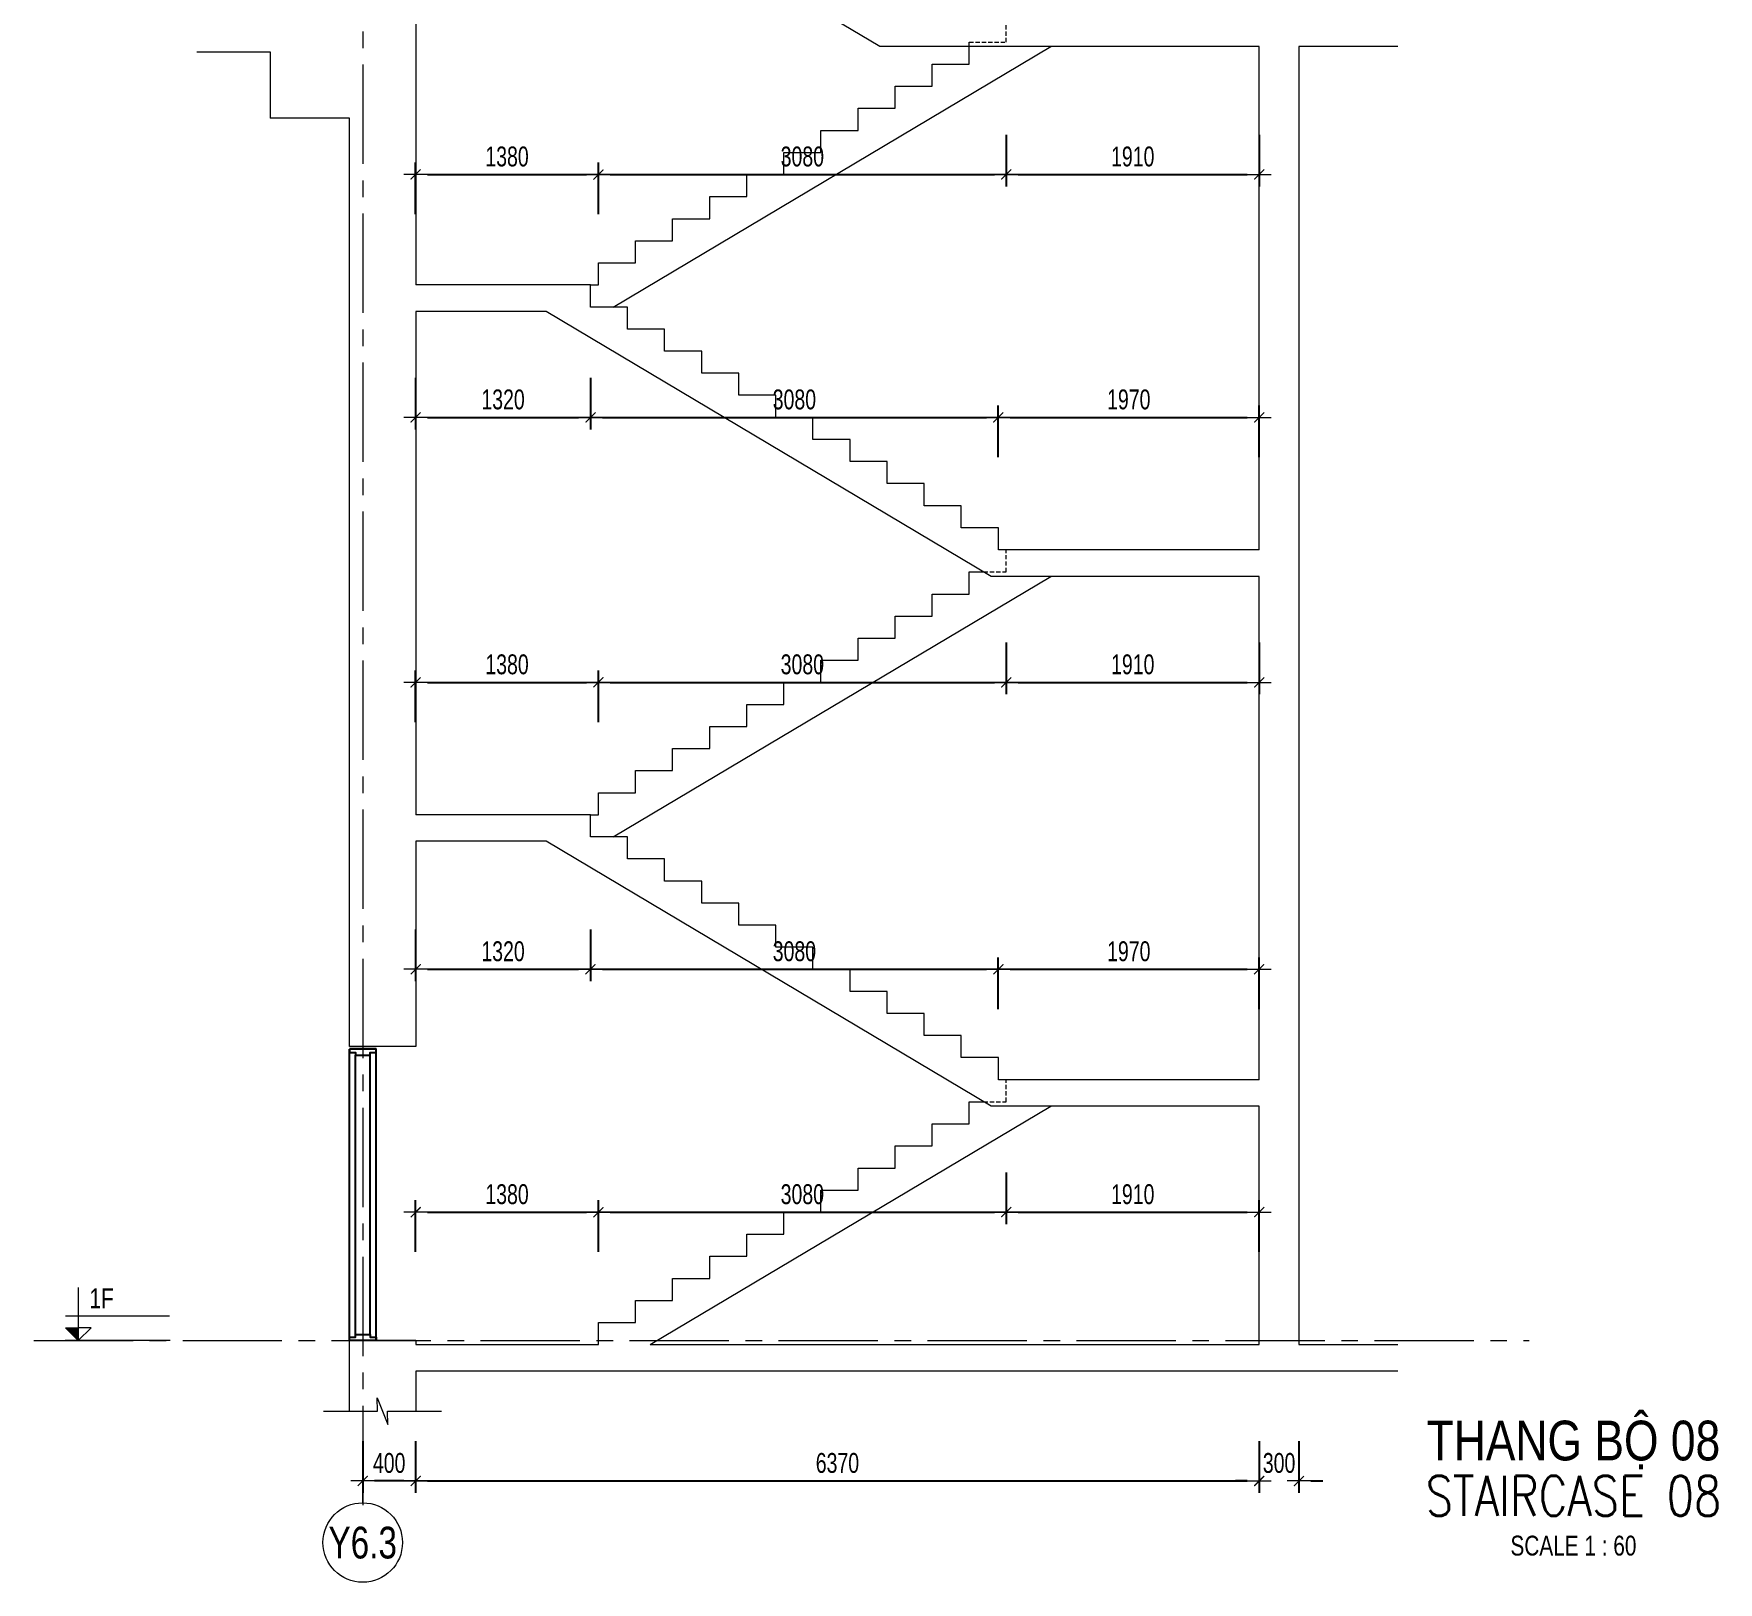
# Model space of a CAD drawing. Header units: millimetres. Extents: x -179076 to 254975, y -18667 to 296191.
# Drawn here: x 111998 to 124719, y 161484 to 173175 of the extents above; entities that cross this region are included whole.
import ezdxf
from ezdxf.enums import TextEntityAlignment as Align

# ---------------------------------------------------------------- set-up
doc = ezdxf.new("R2010")
doc.units = ezdxf.units.MM
doc.linetypes.add('CENTER2', pattern=[1.125, 0.75, -0.125, 0.125, -0.125])
doc.linetypes.add('HIDDEN2', pattern=[4.7625, 3.175, -1.5875])
doc.layers.get('Defpoints').update_dxf_attribs({"color": 151, "lineweight": 9})
doc.layers.add('A-DOOR', color=4, linetype='Continuous')
doc.layers.add('DOOR', color=4, linetype='Continuous')
for name, color, linetype, lineweight in [('NDC_S_ANNO', 7, 'Continuous', 20), ('NDC_S_AXIS', 5, 'CENTER2', 13), ('NDC_S_CONTINUOUS', 3, 'Continuous', 20), ('NDC_S_DIM', 1, 'Continuous', 15), ('NDC_S_ENG TITLE', 3, 'Continuous', 20), ('NDC_S_HIDDEN', 8, 'HIDDEN2', 13), ('NDC_S_SLAB', 2, 'Continuous', 20), ('NDC_S_SYMBOL', 1, 'Continuous', 15), ('NDC_S_TEXT SYMBOL', 7, 'Continuous', 20), ('NDC_S_VN TEXT', 7, 'Continuous', 20), ('NDC_S_VN TITLE', 6, 'Continuous', 35)]:
    doc.layers.add(name, color=color, linetype=linetype, lineweight=lineweight)
doc.styles.add('NDC_ANNO', font='', dxfattribs={"width": 0.8})
doc.styles.add('NDC_DIM', font='', dxfattribs={"width": 0.75})
doc.styles.add('NDC_EN TXT', font='romans.shx', dxfattribs={"width": 0.8})
doc.styles.add('NDC_VIE TXT', font='arial.ttf', dxfattribs={"width": 0.8})
doc.styles.get('NDC_ANNO').set_extended_font_data('Dotum')
doc.styles.get('NDC_DIM').set_extended_font_data('Dotum')
doc.dimstyles.new('NDC_dim_60', dxfattribs={"dimscale": 60, "dimtxt": 2.5, "dimasz": 1.5, "dimexe": 1.5, "dimexo": 2.5, "dimgap": 1, "dimtad": 1, "dimdec": 0, "dimzin": 0, "dimdsep": 46, "dimtxsty": 'NDC_DIM', "dimblk": 'DIMMARK', "dimcen": 0.09, "dimdle": 1.2, "dimclrd": 1, "dimclre": 1, "dimclrt": 3, "dimadec": 0, "dimazin": 0, "dimtfac": 1, "dimtdec": 0, "dimtix": 1, "dimtofl": 0, "dimtmove": 0, "dimatfit": 3, "dimfxl": 5, "dimfxlon": 1, "dimtolj": 1, "dimtzin": 0, "dimarcsym": 0})

# ---------------------------------------------------------------- blocks, each defined once
blk = doc.blocks.new('X-SECTION-2$0$X-SEC-DOO2')
at = {"layer": 'A-DOOR'}
for p, q in [((41976, 101972), (41976, 104172)), ((42021, 102017), (42021, 104127)), ((42131, 102017), (42131, 104127)), ((42176, 101972), (42176, 104172))]:
    blk.add_line(p, q, dxfattribs=at)
for points in [[(41976, 104172), (41976, 104147), (42021, 104147), (42021, 104127), (42131, 104127), (42131, 104147), (42176, 104147), (42176, 104172)], [(41976, 101972), (41976, 101997), (42021, 101997), (42021, 102017), (42131, 102017), (42131, 101997), (42176, 101997), (42176, 101972)]]:
    blk.add_lwpolyline(points, close=True, dxfattribs=at)
at = {"layer": 'Defpoints'}
blk.add_line((41976, 104192), (42176, 104192), dxfattribs=at)
blk = doc.blocks.new('kata_block_CT')
at = {"layer": 'NDC_S_ANNO'}
blk.add_hatch(color=3, dxfattribs=at).paths.add_polyline_path([(0, 1.6), (-1.61, 1.6), (0, 0)])
at = {"layer": 'NDC_S_ANNO', "ltscale": 50}
h = blk.add_hatch(dxfattribs=at)
h.set_pattern_fill('ANSI31', color=256, scale=1.406, style=0)
h.paths.add_polyline_path([(0, 1.6), (0, 0), (1.61, 1.6)])
for p, q in [((-1.59, 3.14), (11.47, 3.14)), ((11.56, 0), (-1.64, 0))]:
    blk.add_line(p, q, dxfattribs=at)
for points in [[(0, 6.69), (0, 0)], [(0, 0), (-1.61, 1.6), (0, 1.6)], [(0, 0), (1.61, 1.6), (0, 1.6)]]:
    blk.add_lwpolyline(points, dxfattribs=at)
at = {"layer": 'NDC_S_ANNO', "color": 8, "ltscale": 50}
blk.add_lwpolyline([(0, 0), (-1.61, 1.6), (0, 1.6)], dxfattribs=at)
at = {"layer": 'NDC_S_TEXT SYMBOL', "color": 3, "style": 'NDC_ANNO', "width": 0.8}
blk.add_attdef('CT', (1.41, 4.07), '', height=2.5, dxfattribs=at)
blk = doc.blocks.new('DIMMARK')
at = {"layer": 'NDC_S_DIM', "color": 1}
blk.add_line((-1.5, 0), (1, 0), dxfattribs=at)
at = {"layer": 'NDC_S_DIM', "color": 2, "const_width": 0.1}
blk.add_lwpolyline([(-0.42, -0.42), (0.42, 0.42)], dxfattribs=at)
blk = doc.blocks.new('*D2493')
at = {"layer": 'Defpoints', "color": 0, "transparency": 16777216}
for p in [(116262, 164278), (114882, 163278), (116262, 163278)]:
    blk.add_point(p, dxfattribs=at)
at = {"layer": 'NDC_S_DIM', "color": 1, "lineweight": -2, "transparency": 16777216}
for p, q in [((114882, 163978), (114882, 164368)), ((116262, 163978), (116262, 164368)), ((114972, 164278), (116172, 164278))]:
    blk.add_line(p, q, dxfattribs=at)
at = {"layer": 'NDC_S_DIM', "color": 1, "lineweight": -2, "transparency": 16777216, "xscale": 90, "yscale": 90, "zscale": 90, "rotation": 180}
blk.add_blockref('DIMMARK', (114882, 164278), dxfattribs=at)
at = {"layer": 'NDC_S_DIM', "color": 1, "lineweight": -2, "transparency": 16777216, "xscale": 90, "yscale": 90, "zscale": 90}
blk.add_blockref('DIMMARK', (116262, 164278), dxfattribs=at)
at = {"layer": 'NDC_S_DIM', "color": 3, "transparency": 16777216, "insert": (115572, 164413), "char_height": 150, "attachment_point": 5, "style": 'NDC_DIM'}
blk.add_mtext('\\A1;1380', dxfattribs=at)
blk = doc.blocks.new('*D2494')
at = {"layer": 'Defpoints', "color": 0, "transparency": 16777216}
for p in [(119342, 165112), (119342, 164278), (116262, 163278)]:
    blk.add_point(p, dxfattribs=at)
at = {"layer": 'NDC_S_DIM', "color": 1, "lineweight": -2, "transparency": 16777216}
for p, q in [((119342, 164578), (119342, 164188)), ((116262, 163978), (116262, 164368)), ((116352, 164278), (119252, 164278))]:
    blk.add_line(p, q, dxfattribs=at)
at = {"layer": 'NDC_S_DIM', "color": 1, "lineweight": -2, "transparency": 16777216, "xscale": 90, "yscale": 90, "zscale": 90, "rotation": 180}
blk.add_blockref('DIMMARK', (116262, 164278), dxfattribs=at)
at = {"layer": 'NDC_S_DIM', "color": 1, "lineweight": -2, "transparency": 16777216, "xscale": 90, "yscale": 90, "zscale": 90}
blk.add_blockref('DIMMARK', (119342, 164278), dxfattribs=at)
at = {"layer": 'NDC_S_DIM', "color": 3, "transparency": 16777216, "insert": (117802, 164413), "char_height": 150, "attachment_point": 5, "style": 'NDC_DIM'}
blk.add_mtext('\\A1;3080', dxfattribs=at)
blk = doc.blocks.new('*D2495')
at = {"layer": 'Defpoints', "color": 0, "transparency": 16777216}
for p in [(119342, 165112), (121252, 164278), (121252, 163308)]:
    blk.add_point(p, dxfattribs=at)
at = {"layer": 'NDC_S_DIM', "color": 1, "lineweight": -2, "transparency": 16777216}
for p, q in [((119342, 164578), (119342, 164188)), ((121252, 163978), (121252, 164368)), ((119432, 164278), (121162, 164278))]:
    blk.add_line(p, q, dxfattribs=at)
at = {"layer": 'NDC_S_DIM', "color": 1, "lineweight": -2, "transparency": 16777216, "xscale": 90, "yscale": 90, "zscale": 90, "rotation": 180}
blk.add_blockref('DIMMARK', (119342, 164278), dxfattribs=at)
at = {"layer": 'NDC_S_DIM', "color": 1, "lineweight": -2, "transparency": 16777216, "xscale": 90, "yscale": 90, "zscale": 90}
blk.add_blockref('DIMMARK', (121252, 164278), dxfattribs=at)
at = {"layer": 'NDC_S_DIM', "color": 3, "transparency": 16777216, "insert": (120297, 164413), "char_height": 150, "attachment_point": 5, "style": 'NDC_DIM'}
blk.add_mtext('\\A1;1910', dxfattribs=at)
blk = doc.blocks.new('*D2496')
at = {"layer": 'Defpoints', "color": 0, "transparency": 16777216}
for p in [(114882, 167278), (116202, 167278), (116202, 166112)]:
    blk.add_point(p, dxfattribs=at)
at = {"layer": 'NDC_S_DIM', "color": 1, "lineweight": -2, "transparency": 16777216}
for p, q in [((114882, 166412), (114882, 166022)), ((116202, 166412), (116202, 166022)), ((114972, 166112), (116112, 166112))]:
    blk.add_line(p, q, dxfattribs=at)
at = {"layer": 'NDC_S_DIM', "color": 1, "lineweight": -2, "transparency": 16777216, "xscale": 90, "yscale": 90, "zscale": 90, "rotation": 180}
blk.add_blockref('DIMMARK', (114882, 166112), dxfattribs=at)
at = {"layer": 'NDC_S_DIM', "color": 1, "lineweight": -2, "transparency": 16777216, "xscale": 90, "yscale": 90, "zscale": 90}
blk.add_blockref('DIMMARK', (116202, 166112), dxfattribs=at)
at = {"layer": 'NDC_S_DIM', "color": 3, "transparency": 16777216, "insert": (115542, 166247), "char_height": 150, "attachment_point": 5, "style": 'NDC_DIM'}
blk.add_mtext('\\A1;1320', dxfattribs=at)
blk = doc.blocks.new('*D2497')
at = {"layer": 'Defpoints', "color": 0, "transparency": 16777216}
for p in [(116202, 167278), (119282, 166112), (119282, 165278)]:
    blk.add_point(p, dxfattribs=at)
at = {"layer": 'NDC_S_DIM', "color": 1, "lineweight": -2, "transparency": 16777216}
for p, q in [((116202, 166412), (116202, 166022)), ((119282, 165812), (119282, 166202)), ((116292, 166112), (119192, 166112))]:
    blk.add_line(p, q, dxfattribs=at)
at = {"layer": 'NDC_S_DIM', "color": 1, "lineweight": -2, "transparency": 16777216, "xscale": 90, "yscale": 90, "zscale": 90, "rotation": 180}
blk.add_blockref('DIMMARK', (116202, 166112), dxfattribs=at)
at = {"layer": 'NDC_S_DIM', "color": 1, "lineweight": -2, "transparency": 16777216, "xscale": 90, "yscale": 90, "zscale": 90}
blk.add_blockref('DIMMARK', (119282, 166112), dxfattribs=at)
at = {"layer": 'NDC_S_DIM', "color": 3, "transparency": 16777216, "insert": (117742, 166247), "char_height": 150, "attachment_point": 5, "style": 'NDC_DIM'}
blk.add_mtext('\\A1;3080', dxfattribs=at)
blk = doc.blocks.new('*D2498')
at = {"layer": 'Defpoints', "color": 0, "transparency": 16777216}
for p in [(121252, 166112), (119282, 165278), (121252, 165278)]:
    blk.add_point(p, dxfattribs=at)
at = {"layer": 'NDC_S_DIM', "color": 1, "lineweight": -2, "transparency": 16777216}
for p, q in [((119282, 165812), (119282, 166202)), ((121252, 165812), (121252, 166202)), ((119372, 166112), (121162, 166112))]:
    blk.add_line(p, q, dxfattribs=at)
at = {"layer": 'NDC_S_DIM', "color": 1, "lineweight": -2, "transparency": 16777216, "xscale": 90, "yscale": 90, "zscale": 90, "rotation": 180}
blk.add_blockref('DIMMARK', (119282, 166112), dxfattribs=at)
at = {"layer": 'NDC_S_DIM', "color": 1, "lineweight": -2, "transparency": 16777216, "xscale": 90, "yscale": 90, "zscale": 90}
blk.add_blockref('DIMMARK', (121252, 166112), dxfattribs=at)
at = {"layer": 'NDC_S_DIM', "color": 3, "transparency": 16777216, "insert": (120267, 166247), "char_height": 150, "attachment_point": 5, "style": 'NDC_DIM'}
blk.add_mtext('\\A1;1970', dxfattribs=at)
blk = doc.blocks.new('*D2460')
at = {"layer": 'Defpoints', "color": 0, "transparency": 16777216}
for p in [(116262, 168278), (114882, 167278), (116262, 167278)]:
    blk.add_point(p, dxfattribs=at)
at = {"layer": 'NDC_S_DIM', "color": 1, "lineweight": -2, "transparency": 16777216}
for p, q in [((114882, 167978), (114882, 168368)), ((116262, 167978), (116262, 168368)), ((114972, 168278), (116172, 168278))]:
    blk.add_line(p, q, dxfattribs=at)
at = {"layer": 'NDC_S_DIM', "color": 1, "lineweight": -2, "transparency": 16777216, "xscale": 90, "yscale": 90, "zscale": 90, "rotation": 180}
blk.add_blockref('DIMMARK', (114882, 168278), dxfattribs=at)
at = {"layer": 'NDC_S_DIM', "color": 1, "lineweight": -2, "transparency": 16777216, "xscale": 90, "yscale": 90, "zscale": 90}
blk.add_blockref('DIMMARK', (116262, 168278), dxfattribs=at)
at = {"layer": 'NDC_S_DIM', "color": 3, "transparency": 16777216, "insert": (115572, 168413), "char_height": 150, "attachment_point": 5, "style": 'NDC_DIM'}
blk.add_mtext('\\A1;1380', dxfattribs=at)
blk = doc.blocks.new('*D2461')
at = {"layer": 'Defpoints', "color": 0, "transparency": 16777216}
for p in [(119342, 169112), (119342, 168278), (116262, 167278)]:
    blk.add_point(p, dxfattribs=at)
at = {"layer": 'NDC_S_DIM', "color": 1, "lineweight": -2, "transparency": 16777216}
for p, q in [((119342, 168578), (119342, 168188)), ((116262, 167978), (116262, 168368)), ((116352, 168278), (119252, 168278))]:
    blk.add_line(p, q, dxfattribs=at)
at = {"layer": 'NDC_S_DIM', "color": 1, "lineweight": -2, "transparency": 16777216, "xscale": 90, "yscale": 90, "zscale": 90, "rotation": 180}
blk.add_blockref('DIMMARK', (116262, 168278), dxfattribs=at)
at = {"layer": 'NDC_S_DIM', "color": 1, "lineweight": -2, "transparency": 16777216, "xscale": 90, "yscale": 90, "zscale": 90}
blk.add_blockref('DIMMARK', (119342, 168278), dxfattribs=at)
at = {"layer": 'NDC_S_DIM', "color": 3, "transparency": 16777216, "insert": (117802, 168413), "char_height": 150, "attachment_point": 5, "style": 'NDC_DIM'}
blk.add_mtext('\\A1;3080', dxfattribs=at)
blk = doc.blocks.new('*D2462')
at = {"layer": 'Defpoints', "color": 0, "transparency": 16777216}
for p in [(119342, 169112), (121252, 169078), (121252, 168278)]:
    blk.add_point(p, dxfattribs=at)
at = {"layer": 'NDC_S_DIM', "color": 1, "lineweight": -2, "transparency": 16777216}
for p, q in [((119342, 168578), (119342, 168188)), ((121252, 168578), (121252, 168188)), ((119432, 168278), (121162, 168278))]:
    blk.add_line(p, q, dxfattribs=at)
at = {"layer": 'NDC_S_DIM', "color": 1, "lineweight": -2, "transparency": 16777216, "xscale": 90, "yscale": 90, "zscale": 90, "rotation": 180}
blk.add_blockref('DIMMARK', (119342, 168278), dxfattribs=at)
at = {"layer": 'NDC_S_DIM', "color": 1, "lineweight": -2, "transparency": 16777216, "xscale": 90, "yscale": 90, "zscale": 90}
blk.add_blockref('DIMMARK', (121252, 168278), dxfattribs=at)
at = {"layer": 'NDC_S_DIM', "color": 3, "transparency": 16777216, "insert": (120297, 168413), "char_height": 150, "attachment_point": 5, "style": 'NDC_DIM'}
blk.add_mtext('\\A1;1910', dxfattribs=at)
blk = doc.blocks.new('*D2463')
at = {"layer": 'Defpoints', "color": 0, "transparency": 16777216}
for p in [(114882, 171278), (116202, 171278), (116202, 170278)]:
    blk.add_point(p, dxfattribs=at)
at = {"layer": 'NDC_S_DIM', "color": 1, "lineweight": -2, "transparency": 16777216}
for p, q in [((114882, 170578), (114882, 170188)), ((116202, 170578), (116202, 170188)), ((114972, 170278), (116112, 170278))]:
    blk.add_line(p, q, dxfattribs=at)
at = {"layer": 'NDC_S_DIM', "color": 1, "lineweight": -2, "transparency": 16777216, "xscale": 90, "yscale": 90, "zscale": 90, "rotation": 180}
blk.add_blockref('DIMMARK', (114882, 170278), dxfattribs=at)
at = {"layer": 'NDC_S_DIM', "color": 1, "lineweight": -2, "transparency": 16777216, "xscale": 90, "yscale": 90, "zscale": 90}
blk.add_blockref('DIMMARK', (116202, 170278), dxfattribs=at)
at = {"layer": 'NDC_S_DIM', "color": 3, "transparency": 16777216, "insert": (115542, 170413), "char_height": 150, "attachment_point": 5, "style": 'NDC_DIM'}
blk.add_mtext('\\A1;1320', dxfattribs=at)
blk = doc.blocks.new('*D2464')
at = {"layer": 'Defpoints', "color": 0, "transparency": 16777216}
for p in [(116202, 171278), (119282, 170278), (119282, 169278)]:
    blk.add_point(p, dxfattribs=at)
at = {"layer": 'NDC_S_DIM', "color": 1, "lineweight": -2, "transparency": 16777216}
for p, q in [((116202, 170578), (116202, 170188)), ((119282, 169978), (119282, 170368)), ((116292, 170278), (119192, 170278))]:
    blk.add_line(p, q, dxfattribs=at)
at = {"layer": 'NDC_S_DIM', "color": 1, "lineweight": -2, "transparency": 16777216, "xscale": 90, "yscale": 90, "zscale": 90, "rotation": 180}
blk.add_blockref('DIMMARK', (116202, 170278), dxfattribs=at)
at = {"layer": 'NDC_S_DIM', "color": 1, "lineweight": -2, "transparency": 16777216, "xscale": 90, "yscale": 90, "zscale": 90}
blk.add_blockref('DIMMARK', (119282, 170278), dxfattribs=at)
at = {"layer": 'NDC_S_DIM', "color": 3, "transparency": 16777216, "insert": (117742, 170413), "char_height": 150, "attachment_point": 5, "style": 'NDC_DIM'}
blk.add_mtext('\\A1;3080', dxfattribs=at)
blk = doc.blocks.new('*D2465')
at = {"layer": 'Defpoints', "color": 0, "transparency": 16777216}
for p in [(121252, 170278), (119282, 169278), (121252, 169278)]:
    blk.add_point(p, dxfattribs=at)
at = {"layer": 'NDC_S_DIM', "color": 1, "lineweight": -2, "transparency": 16777216}
for p, q in [((119282, 169978), (119282, 170368)), ((121252, 169978), (121252, 170368)), ((119372, 170278), (121162, 170278))]:
    blk.add_line(p, q, dxfattribs=at)
at = {"layer": 'NDC_S_DIM', "color": 1, "lineweight": -2, "transparency": 16777216, "xscale": 90, "yscale": 90, "zscale": 90, "rotation": 180}
blk.add_blockref('DIMMARK', (119282, 170278), dxfattribs=at)
at = {"layer": 'NDC_S_DIM', "color": 1, "lineweight": -2, "transparency": 16777216, "xscale": 90, "yscale": 90, "zscale": 90}
blk.add_blockref('DIMMARK', (121252, 170278), dxfattribs=at)
at = {"layer": 'NDC_S_DIM', "color": 3, "transparency": 16777216, "insert": (120267, 170413), "char_height": 150, "attachment_point": 5, "style": 'NDC_DIM'}
blk.add_mtext('\\A1;1970', dxfattribs=at)
blk = doc.blocks.new('*D2466')
at = {"layer": 'Defpoints', "color": 0, "transparency": 16777216}
for p in [(116262, 172112), (114882, 171278), (116262, 171278)]:
    blk.add_point(p, dxfattribs=at)
at = {"layer": 'NDC_S_DIM', "color": 1, "lineweight": -2, "transparency": 16777216}
for p, q in [((114882, 171812), (114882, 172202)), ((116262, 171812), (116262, 172202)), ((114972, 172112), (116172, 172112))]:
    blk.add_line(p, q, dxfattribs=at)
at = {"layer": 'NDC_S_DIM', "color": 1, "lineweight": -2, "transparency": 16777216, "xscale": 90, "yscale": 90, "zscale": 90, "rotation": 180}
blk.add_blockref('DIMMARK', (114882, 172112), dxfattribs=at)
at = {"layer": 'NDC_S_DIM', "color": 1, "lineweight": -2, "transparency": 16777216, "xscale": 90, "yscale": 90, "zscale": 90}
blk.add_blockref('DIMMARK', (116262, 172112), dxfattribs=at)
at = {"layer": 'NDC_S_DIM', "color": 3, "transparency": 16777216, "insert": (115572, 172247), "char_height": 150, "attachment_point": 5, "style": 'NDC_DIM'}
blk.add_mtext('\\A1;1380', dxfattribs=at)
blk = doc.blocks.new('*D2467')
at = {"layer": 'Defpoints', "color": 0, "transparency": 16777216}
for p in [(119342, 173112), (119342, 172112), (116262, 171278)]:
    blk.add_point(p, dxfattribs=at)
at = {"layer": 'NDC_S_DIM', "color": 1, "lineweight": -2, "transparency": 16777216}
for p, q in [((119342, 172412), (119342, 172022)), ((116262, 171812), (116262, 172202)), ((116352, 172112), (119252, 172112))]:
    blk.add_line(p, q, dxfattribs=at)
at = {"layer": 'NDC_S_DIM', "color": 1, "lineweight": -2, "transparency": 16777216, "xscale": 90, "yscale": 90, "zscale": 90, "rotation": 180}
blk.add_blockref('DIMMARK', (116262, 172112), dxfattribs=at)
at = {"layer": 'NDC_S_DIM', "color": 1, "lineweight": -2, "transparency": 16777216, "xscale": 90, "yscale": 90, "zscale": 90}
blk.add_blockref('DIMMARK', (119342, 172112), dxfattribs=at)
at = {"layer": 'NDC_S_DIM', "color": 3, "transparency": 16777216, "insert": (117802, 172247), "char_height": 150, "attachment_point": 5, "style": 'NDC_DIM'}
blk.add_mtext('\\A1;3080', dxfattribs=at)
blk = doc.blocks.new('*D2468')
at = {"layer": 'Defpoints', "color": 0, "transparency": 16777216}
for p in [(119342, 173112), (121252, 173078), (121252, 172112)]:
    blk.add_point(p, dxfattribs=at)
at = {"layer": 'NDC_S_DIM', "color": 1, "lineweight": -2, "transparency": 16777216}
for p, q in [((119342, 172412), (119342, 172022)), ((121252, 172412), (121252, 172022)), ((119432, 172112), (121162, 172112))]:
    blk.add_line(p, q, dxfattribs=at)
at = {"layer": 'NDC_S_DIM', "color": 1, "lineweight": -2, "transparency": 16777216, "xscale": 90, "yscale": 90, "zscale": 90, "rotation": 180}
blk.add_blockref('DIMMARK', (119342, 172112), dxfattribs=at)
at = {"layer": 'NDC_S_DIM', "color": 1, "lineweight": -2, "transparency": 16777216, "xscale": 90, "yscale": 90, "zscale": 90}
blk.add_blockref('DIMMARK', (121252, 172112), dxfattribs=at)
at = {"layer": 'NDC_S_DIM', "color": 3, "transparency": 16777216, "insert": (120297, 172247), "char_height": 150, "attachment_point": 5, "style": 'NDC_DIM'}
blk.add_mtext('\\A1;1910', dxfattribs=at)
blk = doc.blocks.new('Drawing name_symbol')
at = {"layer": 'NDC_S_ENG TITLE', "style": 'NDC_EN TXT', "width": 0.8}
blk.add_attdef('SECTDET1', text='', height=5, dxfattribs=at).set_placement((0, 1.01), align=Align.CENTER)
at = {"layer": 'NDC_S_TEXT SYMBOL', "lineweight": 25, "style": 'NDC_ANNO', "width": 0.8}
blk.add_attdef('SSCALE', text='', height=2.5, dxfattribs=at).set_placement((0, -4), align=Align.CENTER)
at = {"layer": 'NDC_S_VN TITLE', "style": 'NDC_VIE TXT', "width": 0.8}
blk.add_attdef('SECTDET2', text='', height=5, dxfattribs=at).set_placement((0, 7.97), align=Align.CENTER)
blk = doc.blocks.new('*D2500')
at = {"layer": 'Defpoints', "color": 0, "transparency": 16777216}
for p in [(114882, 165528), (121252, 165528), (121252, 162249)]:
    blk.add_point(p, dxfattribs=at)
at = {"layer": 'NDC_S_DIM', "color": 1, "lineweight": -2, "transparency": 16777216}
for p, q in [((114882, 162549), (114882, 162159)), ((121252, 162549), (121252, 162159)), ((114972, 162249), (121162, 162249))]:
    blk.add_line(p, q, dxfattribs=at)
at = {"layer": 'NDC_S_DIM', "color": 1, "lineweight": -2, "transparency": 16777216, "xscale": 90, "yscale": 90, "zscale": 90, "rotation": 180}
blk.add_blockref('DIMMARK', (114882, 162249), dxfattribs=at)
at = {"layer": 'NDC_S_DIM', "color": 1, "lineweight": -2, "transparency": 16777216, "xscale": 90, "yscale": 90, "zscale": 90}
blk.add_blockref('DIMMARK', (121252, 162249), dxfattribs=at)
at = {"layer": 'NDC_S_DIM', "color": 3, "transparency": 16777216, "insert": (118067, 162384), "char_height": 150, "attachment_point": 5, "style": 'NDC_DIM'}
blk.add_mtext('\\A1;6370', dxfattribs=at)
blk = doc.blocks.new('*U187')
at = {"layer": 'NDC_S_SYMBOL'}
blk.add_line((0, 5), (0, 9), dxfattribs=at)
blk.add_circle((0, 0), 5, dxfattribs=at)
at = {"layer": 'NDC_S_TEXT SYMBOL', "color": 7, "style": 'NDC_ANNO', "width": 0.8}
blk.add_attdef('GRID', text='', height=4, dxfattribs=at).set_placement((0, 0), align=Align.MIDDLE)
blk = doc.blocks.new('*D2501')
at = {"layer": 'Defpoints', "color": 0, "transparency": 16777216}
for p in [(114882, 165528), (114482, 163308), (114482, 162249)]:
    blk.add_point(p, dxfattribs=at)
at = {"layer": 'NDC_S_DIM', "color": 1, "lineweight": -2, "transparency": 16777216}
for p, q in [((114482, 162549), (114482, 162159)), ((114882, 162549), (114882, 162159)), ((114792, 162249), (114572, 162249))]:
    blk.add_line(p, q, dxfattribs=at)
at = {"layer": 'NDC_S_DIM', "color": 1, "lineweight": -2, "transparency": 16777216, "xscale": 90, "yscale": 90, "zscale": 90, "rotation": 180}
blk.add_blockref('DIMMARK', (114482, 162249), dxfattribs=at)
at = {"layer": 'NDC_S_DIM', "color": 1, "lineweight": -2, "transparency": 16777216, "xscale": 90, "yscale": 90, "zscale": 90}
blk.add_blockref('DIMMARK', (114882, 162249), dxfattribs=at)
at = {"layer": 'NDC_S_DIM', "color": 3, "transparency": 16777216, "insert": (114682, 162384), "char_height": 150, "attachment_point": 5, "style": 'NDC_DIM'}
blk.add_mtext('\\A1;400', dxfattribs=at)
blk = doc.blocks.new('*D2502')
at = {"layer": 'Defpoints', "color": 0, "transparency": 16777216}
for p in [(121252, 165528), (121552, 163278), (121552, 162249)]:
    blk.add_point(p, dxfattribs=at)
at = {"layer": 'NDC_S_DIM', "color": 1, "lineweight": -2, "transparency": 16777216}
for p, q in [((121252, 162549), (121252, 162159)), ((121552, 162549), (121552, 162159)), ((121162, 162249), (121072, 162249)), ((121642, 162249), (121732, 162249))]:
    blk.add_line(p, q, dxfattribs=at)
at = {"layer": 'NDC_S_DIM', "color": 1, "lineweight": -2, "transparency": 16777216, "xscale": 90, "yscale": 90, "zscale": 90}
blk.add_blockref('DIMMARK', (121252, 162249), dxfattribs=at)
at = {"layer": 'NDC_S_DIM', "color": 1, "lineweight": -2, "transparency": 16777216, "xscale": 90, "yscale": 90, "zscale": 90, "rotation": 180}
blk.add_blockref('DIMMARK', (121552, 162249), dxfattribs=at)
at = {"layer": 'NDC_S_DIM', "color": 3, "transparency": 16777216, "insert": (121402, 162384), "char_height": 150, "attachment_point": 5, "style": 'NDC_DIM'}
blk.add_mtext('\\A1;300', dxfattribs=at)

msp = doc.modelspace()

# ---------------------------------------------------------------- linework, layer by layer
at = {"layer": 'NDC_S_AXIS', "ltscale": 1000}
for p, q in [((114482.4, 194317), (114482.4, 162047.1)), ((111997.8, 163308.3), (123290.2, 163308.3))]:
    msp.add_line(p, q, dxfattribs=at)
at = {"layer": 'NDC_S_CONTINUOUS'}
for p, q in [((116373.4, 171111.6), (119677.4, 173078.3)), ((116373.4, 167111.6), (119677.4, 169078.3)), ((116653.4, 163278.3), (119677.4, 165078.3))]:
    msp.add_line(p, q, dxfattribs=at)
for points in [[(116202.4, 171278.3), (116262.4, 171278.3), (116262.4, 171445), (116542.4, 171445), (116542.4, 171611.6), (116822.4, 171611.6), (116822.4, 171778.3), (117102.4, 171778.3), (117102.4, 171945), (117382.4, 171945), (117382.4, 172111.6), (117662.4, 172111.6), (117662.4, 172278.3), (117942.4, 172278.3), (117942.4, 172445), (118222.4, 172445), (118222.4, 172611.6), (118502.4, 172611.6), (118502.4, 172778.3), (118782.4, 172778.3), (118782.4, 172945), (119062.4, 172945), (119062.4, 173078.3)], [(116202.4, 167278.3), (116262.4, 167278.3), (116262.4, 167445), (116542.4, 167445), (116542.4, 167611.6), (116822.4, 167611.6), (116822.4, 167778.3), (117102.4, 167778.3), (117102.4, 167945), (117382.4, 167945), (117382.4, 168111.6), (117662.4, 168111.6), (117662.4, 168278.3), (117942.4, 168278.3), (117942.4, 168445), (118222.4, 168445), (118222.4, 168611.6), (118502.4, 168611.6), (118502.4, 168778.3), (118782.4, 168778.3), (118782.4, 168945), (119062.4, 168945), (119062.4, 169111.6), (119171.4, 169111.6)], [(116262.4, 163278.3), (116262.4, 163445), (116542.4, 163445), (116542.4, 163611.6), (116822.4, 163611.6), (116822.4, 163778.3), (117102.4, 163778.3), (117102.4, 163945), (117382.4, 163945), (117382.4, 164111.6), (117662.4, 164111.6), (117662.4, 164278.3), (117942.4, 164278.3), (117942.4, 164445), (118222.4, 164445), (118222.4, 164611.6), (118502.4, 164611.6), (118502.4, 164778.3), (118782.4, 164778.3), (118782.4, 164945), (119062.4, 164945), (119062.4, 165111.6), (119171.4, 165111.6)]]:
    msp.add_lwpolyline(points, dxfattribs=at)
at = {"layer": 'NDC_S_HIDDEN', "ltscale": 10}
for points in [[(119062.4, 173078.3), (119062.4, 173111.6), (119342.4, 173111.6), (119342.4, 173278.3)], [(119171.4, 169111.6), (119342.4, 169111.6), (119342.4, 169278.3)], [(119171.4, 165111.6), (119342.4, 165111.6), (119342.4, 165278.3)]]:
    msp.add_lwpolyline(points, dxfattribs=at)
at = {"layer": 'NDC_S_SLAB'}
for p, q in [((114882.4, 174578.3), (114882.4, 171278.3)), ((118387.4, 173078.3), (115867.4, 174578.3)), ((113782.4, 173038.3), (113782.4, 172538.3)), ((121552.4, 173078.3), (121552.4, 163278.3)), ((122299.6, 173078.3), (121552.4, 173078.3)), ((114382.4, 172538.3), (113782.4, 172538.3)), ((114382.4, 165528.3), (114382.4, 172538.3)), ((114882.4, 171078.3), (114882.4, 167278.3)), ((114882.4, 167078.3), (114882.4, 165528.3)), ((114882.4, 165528.3), (114382.4, 165528.3)), ((114382.4, 162776.4), (114382.4, 163308.3)), ((114882.4, 163308.3), (114382.4, 163308.3)), ((114882.4, 163308.3), (114882.4, 163278.3)), ((121552.4, 163278.3), (122299.6, 163278.3)), ((122299.6, 163078.3), (114882.4, 163078.3)), ((114882.4, 163078.3), (114882.4, 162776.4))]:
    msp.add_line(p, q, dxfattribs=at)
for points in [[(113230.5, 173038.3), (113782.4, 173038.3)], [(121252.4, 169278.3), (121252.4, 173078.3), (118387.4, 173078.3)], [(121252.4, 169278.3), (119282.4, 169278.3), (119282.4, 169445), (119002.4, 169445), (119002.4, 169611.6), (118722.4, 169611.6), (118722.4, 169778.3), (118442.4, 169778.3), (118442.4, 169945), (118162.4, 169945), (118162.4, 170111.6), (117882.4, 170111.6), (117882.4, 170278.3), (117602.4, 170278.3), (117602.4, 170445), (117322.4, 170445), (117322.4, 170611.6), (117042.4, 170611.6), (117042.4, 170778.3), (116762.4, 170778.3), (116762.4, 170945), (116482.4, 170945), (116482.4, 171111.6), (116202.4, 171111.6), (116202.4, 171278.3), (114882.4, 171278.3)], [(121252.4, 169078.3), (119227.4, 169078.3), (115867.4, 171078.3), (114882.4, 171078.3)], [(121252.4, 165278.3), (121252.4, 169078.3)], [(121252.4, 165278.3), (119282.4, 165278.3), (119282.4, 165445), (119002.4, 165445), (119002.4, 165611.6), (118722.4, 165611.6), (118722.4, 165778.3), (118442.4, 165778.3), (118442.4, 165945), (118162.4, 165945), (118162.4, 166111.6), (117882.4, 166111.6), (117882.4, 166278.3), (117602.4, 166278.3), (117602.4, 166445), (117322.4, 166445), (117322.4, 166611.6), (117042.4, 166611.6), (117042.4, 166778.3), (116762.4, 166778.3), (116762.4, 166945), (116482.4, 166945), (116482.4, 167111.6), (116202.4, 167111.6), (116202.4, 167278.3), (114882.4, 167278.3)], [(121252.4, 165078.3), (119227.4, 165078.3), (115867.4, 167078.3), (114882.4, 167078.3)], [(116653.4, 163278.3), (121252.4, 163278.3), (121252.4, 165078.3)], [(114882.4, 163278.3), (116262.4, 163278.3)]]:
    msp.add_lwpolyline(points, dxfattribs=at)
at = {"layer": 'NDC_S_SYMBOL'}
msp.add_lwpolyline([(114185, 162776.4), (114594.6, 162776.4), (114592.4, 162876.4), (114672.4, 162676.4), (114670.2, 162776.4), (115076.5, 162776.4)], dxfattribs=at)

# ---------------------------------------------------------------- block references
at = {"layer": 'DOOR'}
msp.add_blockref('X-SECTION-2$0$X-SEC-DOO2', (72406.8, 61336.5), dxfattribs=at)
at = {"layer": 'NDC_S_ANNO', "xscale": 60, "yscale": 60, "zscale": 60}
msp.add_blockref('Drawing name_symbol', (123624.8, 161925.9), dxfattribs=at).add_auto_attribs({'SECTDET1': 'STAIRCASE 08', 'SECTDET2': 'THANG BỘ 08', 'SSCALE': 'SCALE 1 : 60'})
at = {"layer": 'NDC_S_AXIS', "xscale": 60, "yscale": 60, "zscale": 60}
msp.add_blockref('*U187', (114482.4, 161783.9), dxfattribs=at).add_auto_attribs({'GRID': 'Y6.3'})
at = {"layer": 'NDC_S_VN TEXT', "xscale": 60, "yscale": 60, "zscale": 60}
msp.add_blockref('kata_block_CT', (112334.5, 163308.3), dxfattribs=at).add_auto_attribs({'CT': '1F'})

# ---------------------------------------------------------------- dimensions: what is measured, and where the dimension line sits
at = {"layer": 'NDC_S_DIM'}
for base, p1, p2, picture, middle in [((119342.4, 172111.6), (116262.4, 171278.3), (119342.4, 173111.6), '*D2467', (117802.4, 172246.7)), ((121252.4, 172111.6), (119342.4, 173111.6), (121252.4, 173078.3), '*D2468', (120297.4, 172246.7)), ((119282.4, 170278.3), (116202.4, 171278.3), (119282.4, 169278.3), '*D2464', (117742.4, 170413.4)), ((121252.4, 170278.3), (119282.4, 169278.3), (121252.4, 169278.3), '*D2465', (120267.4, 170413.4)), ((119342.4, 168278.3), (116262.4, 167278.3), (119342.4, 169111.6), '*D2461', (117802.4, 168413.4)), ((121252.4, 168278.3), (119342.4, 169111.6), (121252.4, 169078.3), '*D2462', (120297.4, 168413.4)), ((119282.4, 166111.6), (116202.4, 167278.3), (119282.4, 165278.3), '*D2497', (117742.4, 166246.7)), ((121252.4, 166111.6), (119282.4, 165278.3), (121252.4, 165278.3), '*D2498', (120267.4, 166246.7)), ((114482.4, 162249), (114882.4, 165528.3), (114482.4, 163308.3), '*D2501', (114682.4, 162384.1)), ((121552.4, 162249), (121252.4, 165528.3), (121552.4, 163278.3), '*D2502', (121402.4, 162384.1)), ((119342.4, 164278.3), (116262.4, 163278.3), (119342.4, 165111.6), '*D2494', (117802.4, 164413.4)), ((121252.4, 164278.3), (119342.4, 165111.6), (121252.4, 163308.3), '*D2495', (120297.4, 164413.4))]:
    dim = msp.add_linear_dim(base=base, p1=p1, p2=p2, dimstyle='NDC_dim_60', override={"dimtmove": 1}, dxfattribs=at)
    dim.commit()
    dim.dimension.update_dxf_attribs({"geometry": picture, "text_midpoint": middle})
for base, p1, p2, picture, middle in [((116262.4, 172111.6), (114882.4, 171278.3), (116262.4, 171278.3), '*D2466', (115572.4, 172246.7)), ((116202.4, 170278.3), (114882.4, 171278.3), (116202.4, 171278.3), '*D2463', (115542.4, 170413.4)), ((116262.4, 168278.3), (114882.4, 167278.3), (116262.4, 167278.3), '*D2460', (115572.4, 168413.4)), ((116202.4, 166111.6), (114882.4, 167278.3), (116202.4, 167278.3), '*D2496', (115542.4, 166246.7)), ((121252.4, 162249), (114882.4, 165528.3), (121252.4, 165528.3), '*D2500', (118067.4, 162384.1)), ((116262.4, 164278.3), (114882.4, 163278.3), (116262.4, 163278.3), '*D2493', (115572.4, 164413.4))]:
    dim = msp.add_linear_dim(base=base, p1=p1, p2=p2, dimstyle='NDC_dim_60', dxfattribs=at)
    dim.commit()
    dim.dimension.update_dxf_attribs({"geometry": picture, "text_midpoint": middle})

doc.saveas('drawing.dxf')
